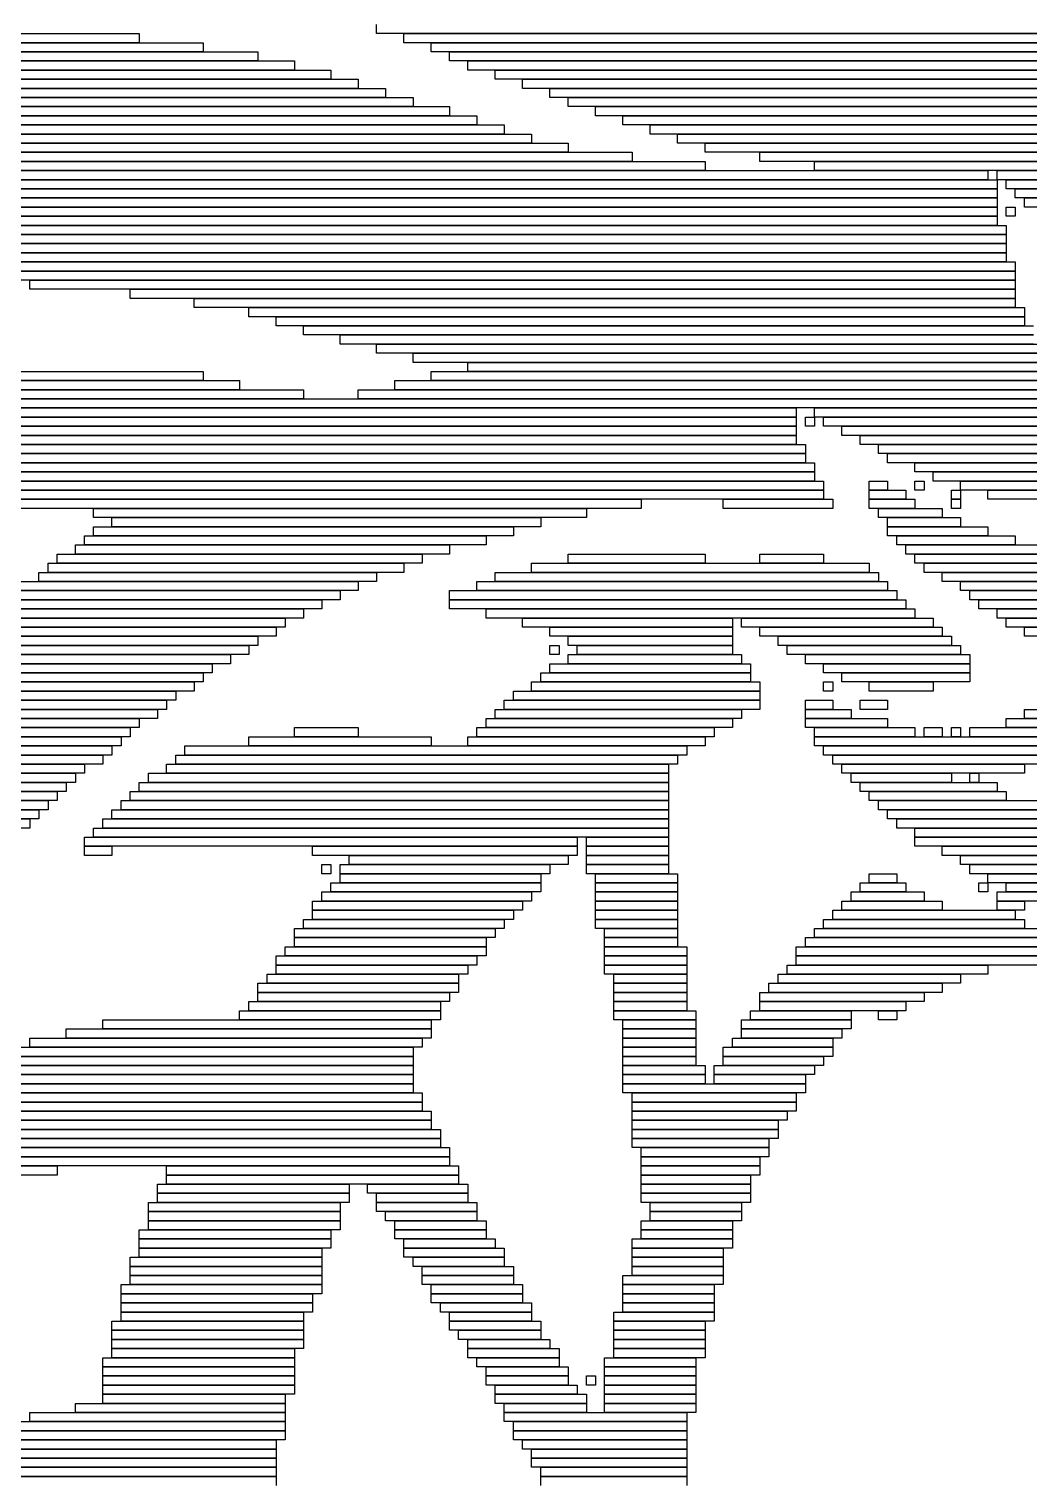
# Model space of a CAD drawing. Extents: x 326 to 677, y 277 to 748.
# Drawn here: x 380.9 to 490.5, y 445.5 to 604.5 of the extents above; entities that cross this region are included whole.
import ezdxf

# ---------------------------------------------------------------- set-up
doc = ezdxf.new("R2010")
doc.units = 0

msp = doc.modelspace()

# ---------------------------------------------------------------- linework, layer by layer
for p, q in [((419, 604), (419, 605)), ((368, 603), (400, 603)), ((374, 604), (393, 604)), ((393, 603), (374, 603)), ((393, 604), (393, 603)), ((400, 603), (400, 602)), ((506, 604), (419, 604)), ((422, 604), (506, 604)), ((422, 603), (422, 604)), ((506, 603), (422, 603)), ((425, 603), (506, 603)), ((425, 602), (425, 603)), ((362, 602), (406, 602)), ((400, 602), (368, 602)), ((406, 602), (406, 601)), ((506, 602), (425, 602)), ((427, 602), (506, 602)), ((427, 601), (427, 602)), ((354, 600), (414, 600)), ((358, 601), (410, 601)), ((410, 600), (358, 600)), ((406, 601), (362, 601)), ((410, 601), (410, 600)), ((414, 600), (414, 599)), ((506, 601), (427, 601)), ((429, 601), (506, 601)), ((429, 600), (429, 601)), ((506, 600), (429, 600)), ((432, 600), (506, 600)), ((432, 599), (432, 600)), ((349, 598), (420, 598)), ((352, 599), (417, 599)), ((417, 598), (352, 598)), ((414, 599), (354, 599)), ((417, 599), (417, 598)), ((420, 598), (420, 597)), ((506, 599), (432, 599)), ((435, 599), (506, 599)), ((435, 598), (435, 599)), ((506, 598), (435, 598)), ((438, 598), (507, 598)), ((438, 597), (438, 598)), ((346, 597), (423, 597)), ((420, 597), (349, 597)), ((423, 597), (423, 596)), ((507, 597), (438, 597)), ((440, 597), (507, 597)), ((440, 596), (440, 597)), ((342, 595), (430, 595)), ((344, 596), (427, 596)), ((427, 595), (344, 595)), ((423, 596), (346, 596)), ((427, 596), (427, 595)), ((430, 595), (430, 594)), ((507, 596), (440, 596)), ((443, 596), (507, 596)), ((443, 595), (443, 596)), ((507, 595), (443, 595)), ((446, 595), (507, 595)), ((446, 594), (446, 595)), ((340, 594), (433, 594)), ((430, 594), (342, 594)), ((433, 594), (433, 593)), ((507, 594), (446, 594)), ((449, 594), (508, 594)), ((449, 593), (449, 594)), ((336, 592), (440, 592)), ((338, 593), (436, 593)), ((436, 592), (338, 592)), ((433, 593), (340, 593)), ((436, 593), (436, 592)), ((440, 592), (440, 591)), ((508, 593), (449, 593)), ((452, 593), (508, 593)), ((452, 592), (452, 593)), ((508, 592), (452, 592)), ((455, 592), (508, 592)), ((455, 591), (455, 592)), ((332, 590), (455, 590)), ((334, 591), (447, 591)), ((447, 590), (334, 590)), ((440, 591), (336, 591)), ((447, 591), (447, 590)), ((508, 591), (455, 591)), ((455, 590), (455, 589)), ((461, 591), (508, 591)), ((461, 590), (461, 591)), ((508, 590), (461, 590)), ((467, 590), (508, 590)), ((467, 589), (467, 590)), ((330, 589), (486, 589)), ((455, 589), (332, 589)), ((508, 589), (467, 589)), ((486, 589), (486, 588)), ((487, 589), (508, 589)), ((487, 588), (487, 589)), ((326, 587), (487, 587)), ((328, 588), (487, 588)), ((487, 587), (328, 587)), ((486, 588), (330, 588)), ((508, 588), (487, 588)), ((487, 588), (487, 587)), ((487, 587), (487, 586)), ((488, 588), (509, 588)), ((488, 587), (488, 588)), ((509, 587), (488, 587)), ((489, 587), (509, 587)), ((489, 586), (489, 587)), ((487, 586), (326, 586)), ((326, 586), (487, 586)), ((487, 586), (487, 585)), ((509, 586), (489, 586)), ((490, 586), (510, 586)), ((490, 585), (490, 586)), ((487, 585), (326, 585)), ((326, 585), (487, 585)), ((487, 584), (326, 584)), ((326, 584), (487, 584)), ((487, 585), (487, 584)), ((487, 584), (487, 583)), ((488, 585), (489, 585)), ((488, 584), (488, 585)), ((489, 584), (488, 584)), ((489, 585), (489, 584)), ((510, 585), (490, 585)), ((487, 583), (326, 583)), ((326, 583), (488, 583)), ((488, 582), (326, 582)), ((326, 582), (488, 582)), ((488, 583), (488, 582)), ((488, 582), (488, 581)), ((488, 581), (326, 581)), ((326, 581), (488, 581)), ((488, 581), (488, 580)), ((488, 580), (326, 580)), ((326, 580), (488, 580)), ((488, 579), (326, 579)), ((326, 579), (489, 579)), ((488, 580), (488, 579)), ((489, 579), (489, 578)), ((489, 578), (326, 578)), ((326, 578), (489, 578)), ((489, 578), (489, 577)), ((489, 577), (326, 577)), ((381, 577), (489, 577)), ((381, 576), (381, 577)), ((489, 576), (381, 576)), ((392, 576), (489, 576)), ((392, 575), (392, 576)), ((489, 577), (489, 576)), ((489, 576), (489, 575)), ((489, 575), (392, 575)), ((399, 575), (489, 575)), ((399, 574), (399, 575)), ((489, 574), (399, 574)), ((405, 574), (490, 574)), ((405, 573), (405, 574)), ((489, 575), (489, 574)), ((490, 574), (490, 573)), ((490, 573), (405, 573)), ((408, 573), (490, 573)), ((408, 572), (408, 573)), ((490, 573), (490, 572)), ((490, 572), (408, 572)), ((411, 572), (491, 572)), ((411, 571), (411, 572)), ((491, 571), (411, 571)), ((415, 571), (491, 571)), ((415, 570), (415, 571)), ((491, 570), (415, 570)), ((419, 570), (492, 570)), ((419, 569), (419, 570)), ((492, 569), (419, 569)), ((423, 569), (493, 569)), ((423, 568), (423, 569)), ((493, 568), (423, 568)), ((429, 568), (493, 568)), ((429, 567), (429, 568)), ((380, 567), (400, 567)), ((400, 567), (400, 566)), ((425, 567), (493, 567)), ((425, 566), (425, 567)), ((493, 567), (429, 567)), ((370, 565), (411, 565)), ((376, 566), (404, 566)), ((404, 565), (376, 565)), ((400, 566), (380, 566)), ((404, 566), (404, 565)), ((411, 565), (411, 564)), ((417, 565), (495, 565)), ((417, 564), (417, 565)), ((421, 566), (494, 566)), ((421, 565), (421, 566)), ((494, 565), (421, 565)), ((493, 566), (425, 566)), ((363, 563), (465, 563)), ((366, 564), (495, 564)), ((495, 563), (366, 563)), ((411, 564), (370, 564)), ((495, 564), (417, 564)), ((465, 563), (465, 562)), ((467, 563), (496, 563)), ((467, 562), (467, 563)), ((360, 562), (465, 562)), ((465, 562), (363, 562)), ((465, 562), (465, 561)), ((466, 562), (467, 562)), ((466, 561), (466, 562)), ((496, 562), (467, 562)), ((467, 562), (467, 561)), ((468, 562), (497, 562)), ((468, 561), (468, 562)), ((354, 560), (465, 560)), ((357, 561), (465, 561)), ((465, 560), (357, 560)), ((465, 561), (360, 561)), ((465, 561), (465, 560)), ((465, 560), (465, 559)), ((467, 561), (466, 561)), ((497, 561), (468, 561)), ((470, 561), (498, 561)), ((470, 560), (470, 561)), ((498, 560), (470, 560)), ((472, 560), (499, 560)), ((472, 559), (472, 560)), ((351, 559), (466, 559)), ((465, 559), (354, 559)), ((466, 559), (466, 558)), ((499, 559), (472, 559)), ((474, 559), (500, 559)), ((474, 558), (474, 559)), ((347, 557), (467, 557)), ((349, 558), (466, 558)), ((466, 557), (349, 557)), ((466, 558), (351, 558)), ((466, 558), (466, 557)), ((467, 557), (467, 556)), ((500, 558), (474, 558)), ((475, 558), (501, 558)), ((475, 557), (475, 558)), ((501, 557), (475, 557)), ((478, 557), (502, 557)), ((478, 556), (478, 557)), ((343, 555), (468, 555)), ((345, 556), (467, 556)), ((467, 555), (345, 555)), ((467, 556), (347, 556)), ((467, 556), (467, 555)), ((468, 555), (468, 554)), ((473, 555), (475, 555)), ((473, 554), (473, 555)), ((475, 555), (475, 554)), ((502, 556), (478, 556)), ((478, 555), (479, 555)), ((478, 554), (478, 555)), ((479, 555), (479, 554)), ((480, 556), (503, 556)), ((480, 555), (480, 556)), ((503, 555), (480, 555)), ((483, 555), (504, 555)), ((483, 554), (483, 555)), ((341, 554), (468, 554)), ((468, 554), (343, 554)), ((468, 554), (468, 553)), ((475, 554), (473, 554)), ((473, 554), (477, 554)), ((473, 553), (473, 554)), ((477, 554), (477, 553)), ((479, 554), (478, 554)), ((482, 554), (483, 554)), ((482, 553), (482, 554)), ((504, 554), (483, 554)), ((483, 554), (483, 553)), ((486, 554), (505, 554)), ((486, 553), (486, 554)), ((339, 553), (448, 553)), ((448, 552), (339, 552)), ((468, 553), (341, 553)), ((388, 552), (442, 552)), ((388, 551), (388, 552)), ((442, 552), (442, 551)), ((448, 553), (448, 552)), ((457, 553), (469, 553)), ((457, 552), (457, 553)), ((469, 552), (457, 552)), ((469, 553), (469, 552)), ((477, 553), (473, 553)), ((473, 553), (478, 553)), ((473, 552), (473, 553)), ((478, 552), (473, 552)), ((474, 552), (481, 552)), ((474, 551), (474, 552)), ((478, 553), (478, 552)), ((481, 552), (481, 551)), ((483, 553), (482, 553)), ((482, 553), (483, 553)), ((482, 552), (482, 553)), ((483, 552), (482, 552)), ((483, 553), (483, 552)), ((505, 553), (486, 553)), ((442, 551), (388, 551)), ((390, 551), (437, 551)), ((390, 550), (390, 551)), ((437, 551), (437, 550)), ((481, 551), (474, 551)), ((475, 551), (483, 551)), ((475, 550), (475, 551)), ((483, 551), (483, 550)), ((387, 549), (431, 549)), ((387, 548), (387, 549)), ((388, 550), (434, 550)), ((388, 549), (388, 550)), ((434, 549), (388, 549)), ((437, 550), (390, 550)), ((431, 549), (431, 548)), ((434, 550), (434, 549)), ((483, 550), (475, 550)), ((475, 550), (486, 550)), ((475, 549), (475, 550)), ((486, 549), (475, 549)), ((476, 549), (489, 549)), ((476, 548), (476, 549)), ((486, 550), (486, 549)), ((489, 549), (489, 548)), ((384, 547), (424, 547)), ((384, 546), (384, 547)), ((386, 548), (427, 548)), ((386, 547), (386, 548)), ((427, 547), (386, 547)), ((431, 548), (387, 548)), ((424, 547), (424, 546)), ((427, 548), (427, 547)), ((440, 547), (455, 547)), ((440, 546), (440, 547)), ((455, 547), (455, 546)), ((461, 547), (468, 547)), ((461, 546), (461, 547)), ((468, 547), (468, 546)), ((489, 548), (476, 548)), ((477, 548), (493, 548)), ((477, 547), (477, 548)), ((493, 547), (477, 547)), ((478, 547), (497, 547)), ((478, 546), (478, 547)), ((383, 546), (422, 546)), ((383, 545), (383, 546)), ((424, 546), (384, 546)), ((422, 546), (422, 545)), ((436, 546), (473, 546)), ((436, 545), (436, 546)), ((455, 546), (440, 546)), ((468, 546), (461, 546)), ((473, 546), (473, 545)), ((497, 546), (478, 546)), ((479, 546), (500, 546)), ((479, 545), (479, 546)), ((380, 544), (417, 544)), ((382, 545), (419, 545)), ((382, 544), (382, 545)), ((419, 544), (382, 544)), ((422, 545), (383, 545)), ((417, 544), (417, 543)), ((419, 545), (419, 544)), ((430, 544), (475, 544)), ((430, 543), (430, 544)), ((432, 545), (474, 545)), ((432, 544), (432, 545)), ((474, 544), (432, 544)), ((473, 545), (436, 545)), ((474, 545), (474, 544)), ((475, 544), (475, 543)), ((500, 545), (479, 545)), ((481, 545), (502, 545)), ((481, 544), (481, 545)), ((502, 544), (481, 544)), ((483, 544), (504, 544)), ((483, 543), (483, 544)), ((379, 543), (415, 543)), ((417, 543), (380, 543)), ((415, 543), (415, 542)), ((427, 543), (476, 543)), ((427, 542), (427, 543)), ((475, 543), (430, 543)), ((476, 543), (476, 542)), ((504, 543), (483, 543)), ((484, 543), (505, 543)), ((484, 542), (484, 543)), ((377, 541), (411, 541)), ((378, 542), (413, 542)), ((413, 541), (378, 541)), ((415, 542), (379, 542)), ((411, 541), (411, 540)), ((413, 542), (413, 541)), ((476, 542), (427, 542)), ((427, 542), (477, 542)), ((427, 541), (427, 542)), ((477, 541), (427, 541)), ((431, 541), (478, 541)), ((431, 540), (431, 541)), ((477, 542), (477, 541)), ((478, 541), (478, 540)), ((505, 542), (484, 542)), ((485, 542), (507, 542)), ((485, 541), (485, 542)), ((507, 541), (485, 541)), ((487, 541), (508, 541)), ((487, 540), (487, 541)), ((376, 540), (409, 540)), ((411, 540), (377, 540)), ((409, 540), (409, 539)), ((478, 540), (431, 540)), ((435, 540), (458, 540)), ((435, 539), (435, 540)), ((458, 540), (458, 539)), ((459, 540), (480, 540)), ((459, 539), (459, 540)), ((480, 540), (480, 539)), ((508, 540), (487, 540)), ((488, 540), (509, 540)), ((488, 539), (488, 540)), ((373, 538), (406, 538)), ((375, 539), (408, 539)), ((408, 538), (375, 538)), ((409, 539), (376, 539)), ((406, 538), (406, 537)), ((408, 539), (408, 538)), ((458, 539), (435, 539)), ((438, 539), (458, 539)), ((438, 538), (438, 539)), ((458, 538), (438, 538)), ((440, 538), (458, 538)), ((440, 537), (440, 538)), ((458, 539), (458, 538)), ((458, 538), (458, 537)), ((480, 539), (459, 539)), ((461, 539), (481, 539)), ((461, 538), (461, 539)), ((481, 538), (461, 538)), ((463, 538), (482, 538)), ((463, 537), (463, 538)), ((481, 539), (481, 538)), ((482, 538), (482, 537)), ((509, 539), (488, 539)), ((490, 539), (510, 539)), ((490, 538), (490, 539)), ((510, 538), (490, 538)), ((371, 536), (403, 536)), ((372, 537), (405, 537)), ((405, 536), (372, 536)), ((406, 537), (373, 537)), ((403, 536), (403, 535)), ((405, 537), (405, 536)), ((438, 537), (439, 537)), ((438, 536), (438, 537)), ((439, 536), (438, 536)), ((439, 537), (439, 536)), ((458, 537), (440, 537)), ((440, 536), (459, 536)), ((440, 535), (440, 536)), ((441, 537), (458, 537)), ((441, 536), (441, 537)), ((458, 536), (441, 536)), ((458, 537), (458, 536)), ((459, 536), (459, 535)), ((482, 537), (463, 537)), ((464, 537), (483, 537)), ((464, 536), (464, 537)), ((483, 536), (464, 536)), ((466, 536), (484, 536)), ((466, 535), (466, 536)), ((483, 537), (483, 536)), ((484, 536), (484, 535)), ((370, 535), (401, 535)), ((403, 535), (371, 535)), ((401, 535), (401, 534)), ((438, 535), (460, 535)), ((438, 534), (438, 535)), ((459, 535), (440, 535)), ((460, 535), (460, 534)), ((484, 535), (466, 535)), ((468, 535), (484, 535)), ((468, 534), (468, 535)), ((484, 535), (484, 534)), ((368, 533), (399, 533)), ((369, 534), (400, 534)), ((400, 533), (369, 533)), ((401, 534), (370, 534)), ((399, 533), (399, 532)), ((400, 534), (400, 533)), ((436, 533), (461, 533)), ((436, 532), (436, 533)), ((437, 534), (460, 534)), ((437, 533), (437, 534)), ((460, 533), (437, 533)), ((460, 534), (438, 534)), ((460, 534), (460, 533)), ((461, 533), (461, 532)), ((484, 534), (468, 534)), ((468, 533), (469, 533)), ((468, 532), (468, 533)), ((469, 533), (469, 532)), ((470, 534), (484, 534)), ((470, 533), (470, 534)), ((484, 533), (470, 533)), ((473, 533), (480, 533)), ((473, 532), (473, 533)), ((480, 533), (480, 532)), ((484, 534), (484, 533)), ((367, 532), (397, 532)), ((399, 532), (368, 532)), ((397, 532), (397, 531)), ((434, 532), (461, 532)), ((434, 531), (434, 532)), ((461, 532), (436, 532)), ((461, 532), (461, 531)), ((469, 532), (468, 532)), ((480, 532), (473, 532)), ((365, 530), (395, 530)), ((366, 531), (396, 531)), ((396, 530), (366, 530)), ((397, 531), (367, 531)), ((395, 530), (395, 529)), ((396, 531), (396, 530)), ((432, 530), (459, 530)), ((432, 529), (432, 530)), ((433, 531), (461, 531)), ((433, 530), (433, 531)), ((461, 530), (433, 530)), ((461, 531), (434, 531)), ((459, 530), (459, 529)), ((461, 531), (461, 530)), ((466, 531), (469, 531)), ((466, 530), (466, 531)), ((469, 530), (466, 530)), ((466, 530), (471, 530)), ((466, 529), (466, 530)), ((469, 531), (469, 530)), ((471, 530), (471, 529)), ((472, 531), (475, 531)), ((472, 530), (472, 531)), ((475, 530), (472, 530)), ((475, 531), (475, 530)), ((490, 530), (497, 530)), ((490, 529), (490, 530)), ((363, 528), (392, 528)), ((364, 529), (393, 529)), ((393, 528), (364, 528)), ((395, 529), (365, 529)), ((392, 528), (392, 527)), ((393, 529), (393, 528)), ((410, 528), (417, 528)), ((410, 527), (410, 528)), ((417, 528), (417, 527)), ((430, 528), (456, 528)), ((430, 527), (430, 528)), ((431, 529), (458, 529)), ((431, 528), (431, 529)), ((458, 528), (431, 528)), ((459, 529), (432, 529)), ((456, 528), (456, 527)), ((458, 529), (458, 528)), ((471, 529), (466, 529)), ((466, 529), (475, 529)), ((466, 528), (466, 529)), ((475, 528), (466, 528)), ((467, 528), (478, 528)), ((467, 527), (467, 528)), ((475, 529), (475, 528)), ((478, 528), (478, 527)), ((479, 528), (481, 528)), ((479, 527), (479, 528)), ((481, 528), (481, 527)), ((482, 528), (483, 528)), ((482, 527), (482, 528)), ((483, 528), (483, 527)), ((484, 528), (501, 528)), ((484, 527), (484, 528)), ((488, 529), (499, 529)), ((488, 528), (488, 529)), ((499, 528), (488, 528)), ((497, 529), (490, 529)), ((392, 527), (363, 527)), ((363, 527), (391, 527)), ((391, 527), (391, 526)), ((405, 527), (425, 527)), ((405, 526), (405, 527)), ((417, 527), (410, 527)), ((425, 527), (425, 526)), ((429, 527), (455, 527)), ((429, 526), (429, 527)), ((456, 527), (430, 527)), ((455, 527), (455, 526)), ((478, 527), (467, 527)), ((467, 527), (528, 527)), ((467, 526), (467, 527)), ((481, 527), (479, 527)), ((483, 527), (482, 527)), ((501, 527), (484, 527)), ((361, 525), (389, 525)), ((362, 526), (390, 526)), ((390, 525), (362, 525)), ((391, 526), (363, 526)), ((389, 525), (389, 524)), ((390, 526), (390, 525)), ((397, 525), (452, 525)), ((397, 524), (397, 525)), ((398, 526), (453, 526)), ((398, 525), (398, 526)), ((453, 525), (398, 525)), ((425, 526), (405, 526)), ((455, 526), (429, 526)), ((452, 525), (452, 524)), ((453, 526), (453, 525)), ((528, 526), (467, 526)), ((468, 526), (527, 526)), ((468, 525), (468, 526)), ((527, 525), (468, 525)), ((469, 525), (527, 525)), ((469, 524), (469, 525)), ((360, 524), (387, 524)), ((389, 524), (361, 524)), ((387, 524), (387, 523)), ((396, 524), (451, 524)), ((396, 523), (396, 524)), ((452, 524), (397, 524)), ((451, 524), (451, 523)), ((527, 524), (469, 524)), ((470, 524), (490, 524)), ((470, 523), (470, 524)), ((490, 524), (490, 523)), ((358, 522), (385, 522)), ((359, 523), (386, 523)), ((386, 522), (359, 522)), ((387, 523), (360, 523)), ((385, 522), (385, 521)), ((386, 523), (386, 522)), ((393, 522), (451, 522)), ((393, 521), (393, 522)), ((394, 523), (451, 523)), ((394, 522), (394, 523)), ((451, 522), (394, 522)), ((451, 523), (396, 523)), ((451, 523), (451, 522)), ((451, 522), (451, 521)), ((490, 523), (470, 523)), ((471, 523), (482, 523)), ((471, 522), (471, 523)), ((482, 522), (471, 522)), ((472, 522), (487, 522)), ((472, 521), (472, 522)), ((482, 523), (482, 522)), ((484, 523), (485, 523)), ((484, 522), (484, 523)), ((485, 522), (484, 522)), ((485, 523), (485, 522)), ((487, 522), (487, 521)), ((357, 521), (384, 521)), ((384, 520), (357, 520)), ((357, 520), (383, 520)), ((385, 521), (358, 521)), ((383, 520), (383, 519)), ((384, 521), (384, 520)), ((391, 520), (451, 520)), ((391, 519), (391, 520)), ((392, 521), (451, 521)), ((392, 520), (392, 521)), ((451, 520), (392, 520)), ((451, 521), (393, 521)), ((451, 521), (451, 520)), ((451, 520), (451, 519)), ((487, 521), (472, 521)), ((473, 521), (488, 521)), ((473, 520), (473, 521)), ((488, 520), (473, 520)), ((474, 520), (505, 520)), ((474, 519), (474, 520)), ((488, 521), (488, 520)), ((356, 519), (382, 519)), ((383, 519), (357, 519)), ((382, 519), (382, 518)), ((390, 519), (451, 519)), ((390, 518), (390, 519)), ((451, 519), (391, 519)), ((451, 519), (451, 518)), ((505, 519), (474, 519)), ((475, 519), (506, 519)), ((475, 518), (475, 519)), ((355, 518), (381, 518)), ((381, 517), (355, 517)), ((382, 518), (356, 518)), ((381, 518), (381, 517)), ((388, 517), (451, 517)), ((388, 516), (388, 517)), ((389, 518), (451, 518)), ((389, 517), (389, 518)), ((451, 517), (389, 517)), ((451, 518), (390, 518)), ((451, 518), (451, 517)), ((451, 517), (451, 516)), ((506, 518), (475, 518)), ((476, 518), (506, 518)), ((476, 517), (476, 518)), ((506, 517), (476, 517)), ((478, 517), (507, 517)), ((478, 516), (478, 517)), ((387, 516), (441, 516)), ((387, 515), (387, 516)), ((451, 516), (388, 516)), ((441, 516), (441, 515)), ((442, 516), (451, 516)), ((442, 515), (442, 516)), ((451, 516), (451, 515)), ((507, 516), (478, 516)), ((478, 516), (506, 516)), ((478, 515), (478, 516)), ((441, 515), (387, 515)), ((387, 515), (390, 515)), ((387, 514), (387, 515)), ((390, 514), (387, 514)), ((390, 515), (390, 514)), ((412, 515), (441, 515)), ((412, 514), (412, 515)), ((441, 514), (412, 514)), ((416, 514), (440, 514)), ((416, 513), (416, 514)), ((440, 514), (440, 513)), ((441, 515), (441, 514)), ((451, 515), (442, 515)), ((442, 515), (451, 515)), ((442, 514), (442, 515)), ((451, 514), (442, 514)), ((442, 514), (451, 514)), ((442, 513), (442, 514)), ((451, 515), (451, 514)), ((451, 514), (451, 513)), ((506, 515), (478, 515)), ((481, 515), (506, 515)), ((481, 514), (481, 515)), ((506, 514), (481, 514)), ((483, 514), (505, 514)), ((483, 513), (483, 514)), ((413, 513), (414, 513)), ((413, 512), (413, 513)), ((414, 512), (413, 512)), ((414, 513), (414, 512)), ((415, 513), (438, 513)), ((415, 512), (415, 513)), ((438, 512), (415, 512)), ((415, 512), (437, 512)), ((415, 511), (415, 512)), ((440, 513), (416, 513)), ((437, 512), (437, 511)), ((438, 513), (438, 512)), ((451, 513), (442, 513)), ((442, 513), (451, 513)), ((442, 512), (442, 513)), ((451, 512), (442, 512)), ((443, 512), (452, 512)), ((443, 511), (443, 512)), ((451, 513), (451, 512)), ((452, 512), (452, 511)), ((473, 512), (476, 512)), ((473, 511), (473, 512)), ((476, 512), (476, 511)), ((505, 513), (483, 513)), ((484, 513), (504, 513)), ((484, 512), (484, 513)), ((504, 512), (484, 512)), ((486, 512), (499, 512)), ((486, 511), (486, 512)), ((414, 511), (437, 511)), ((414, 510), (414, 511)), ((437, 511), (415, 511)), ((437, 511), (437, 510)), ((452, 511), (443, 511)), ((443, 511), (452, 511)), ((443, 510), (443, 511)), ((452, 511), (452, 510)), ((472, 511), (477, 511)), ((472, 510), (472, 511)), ((476, 511), (473, 511)), ((477, 511), (477, 510)), ((485, 511), (486, 511)), ((485, 510), (485, 511)), ((499, 511), (486, 511)), ((486, 511), (486, 510)), ((488, 511), (494, 511)), ((488, 510), (488, 511)), ((412, 509), (435, 509)), ((412, 508), (412, 509)), ((413, 510), (436, 510)), ((413, 509), (413, 510)), ((436, 509), (413, 509)), ((437, 510), (414, 510)), ((435, 509), (435, 508)), ((436, 510), (436, 509)), ((452, 510), (443, 510)), ((443, 510), (452, 510)), ((443, 509), (443, 510)), ((452, 509), (443, 509)), ((443, 509), (452, 509)), ((443, 508), (443, 509)), ((452, 510), (452, 509)), ((452, 509), (452, 508)), ((470, 509), (481, 509)), ((470, 508), (470, 509)), ((471, 510), (479, 510)), ((471, 509), (471, 510)), ((479, 509), (471, 509)), ((477, 510), (472, 510)), ((479, 510), (479, 509)), ((481, 509), (481, 508)), ((486, 510), (485, 510)), ((487, 510), (492, 510)), ((487, 509), (487, 510)), ((492, 509), (487, 509)), ((487, 509), (490, 509)), ((487, 508), (487, 509)), ((494, 510), (488, 510)), ((490, 509), (490, 508)), ((435, 508), (412, 508)), ((412, 508), (434, 508)), ((412, 507), (412, 508)), ((434, 508), (434, 507)), ((452, 508), (443, 508)), ((443, 508), (452, 508)), ((443, 507), (443, 508)), ((452, 508), (452, 507)), ((469, 508), (489, 508)), ((469, 507), (469, 508)), ((481, 508), (470, 508)), ((490, 508), (487, 508)), ((489, 508), (489, 507)), ((410, 506), (432, 506)), ((410, 505), (410, 506)), ((411, 507), (433, 507)), ((411, 506), (411, 507)), ((433, 506), (411, 506)), ((434, 507), (412, 507)), ((432, 506), (432, 505)), ((433, 507), (433, 506)), ((452, 507), (443, 507)), ((443, 507), (452, 507)), ((443, 506), (443, 507)), ((452, 506), (443, 506)), ((444, 506), (452, 506)), ((444, 505), (444, 506)), ((452, 507), (452, 506)), ((452, 506), (452, 505)), ((467, 506), (537, 506)), ((467, 505), (467, 506)), ((468, 507), (490, 507)), ((468, 506), (468, 507)), ((490, 506), (468, 506)), ((489, 507), (469, 507)), ((490, 507), (490, 506)), ((432, 505), (410, 505)), ((410, 505), (431, 505)), ((410, 504), (410, 505)), ((431, 505), (431, 504)), ((452, 505), (444, 505)), ((444, 505), (452, 505)), ((444, 504), (444, 505)), ((452, 505), (452, 504)), ((466, 505), (538, 505)), ((466, 504), (466, 505)), ((537, 505), (467, 505)), ((408, 503), (430, 503)), ((408, 502), (408, 503)), ((409, 504), (431, 504)), ((409, 503), (409, 504)), ((431, 503), (409, 503)), ((431, 504), (410, 504)), ((430, 503), (430, 502)), ((431, 504), (431, 503)), ((452, 504), (444, 504)), ((444, 504), (453, 504)), ((444, 503), (444, 504)), ((453, 503), (444, 503)), ((444, 503), (453, 503)), ((444, 502), (444, 503)), ((453, 504), (453, 503)), ((453, 503), (453, 502)), ((465, 504), (539, 504)), ((465, 503), (465, 504)), ((539, 503), (465, 503)), ((465, 503), (539, 503)), ((465, 502), (465, 503)), ((538, 504), (466, 504)), ((407, 501), (428, 501)), ((407, 500), (407, 501)), ((430, 502), (408, 502)), ((408, 502), (429, 502)), ((408, 501), (408, 502)), ((429, 501), (408, 501)), ((428, 501), (428, 500)), ((429, 502), (429, 501)), ((453, 502), (444, 502)), ((444, 502), (453, 502)), ((444, 501), (444, 502)), ((453, 501), (444, 501)), ((445, 501), (453, 501)), ((445, 500), (445, 501)), ((453, 502), (453, 501)), ((453, 501), (453, 500)), ((463, 501), (483, 501)), ((463, 500), (463, 501)), ((464, 502), (486, 502)), ((464, 501), (464, 502)), ((486, 501), (464, 501)), ((539, 502), (465, 502)), ((483, 501), (483, 500)), ((486, 502), (486, 501)), ((406, 500), (428, 500)), ((406, 499), (406, 500)), ((428, 500), (407, 500)), ((428, 500), (428, 499)), ((453, 500), (445, 500)), ((445, 500), (453, 500)), ((445, 499), (445, 500)), ((453, 500), (453, 499)), ((462, 500), (481, 500)), ((462, 499), (462, 500)), ((483, 500), (463, 500)), ((481, 500), (481, 499)), ((405, 498), (426, 498)), ((405, 497), (405, 498)), ((428, 499), (406, 499)), ((406, 499), (427, 499)), ((406, 498), (406, 499)), ((427, 498), (406, 498)), ((426, 498), (426, 497)), ((427, 499), (427, 498)), ((453, 499), (445, 499)), ((445, 499), (453, 499)), ((445, 498), (445, 499)), ((453, 498), (445, 498)), ((445, 498), (453, 498)), ((445, 497), (445, 498)), ((453, 499), (453, 498)), ((453, 498), (453, 497)), ((461, 499), (479, 499)), ((461, 498), (461, 499)), ((479, 498), (461, 498)), ((461, 498), (477, 498)), ((461, 497), (461, 498)), ((481, 499), (462, 499)), ((477, 498), (477, 497)), ((479, 499), (479, 498)), ((404, 497), (426, 497)), ((404, 496), (404, 497)), ((426, 497), (405, 497)), ((426, 497), (426, 496)), ((453, 497), (445, 497)), ((445, 497), (454, 497)), ((445, 496), (445, 497)), ((454, 497), (454, 496)), ((460, 497), (471, 497)), ((460, 496), (460, 497)), ((477, 497), (461, 497)), ((471, 497), (471, 496)), ((474, 497), (476, 497)), ((474, 496), (474, 497)), ((476, 497), (476, 496)), ((385, 495), (425, 495)), ((385, 494), (385, 495)), ((389, 496), (425, 496)), ((389, 495), (389, 496)), ((425, 495), (389, 495)), ((426, 496), (404, 496)), ((425, 496), (425, 495)), ((425, 495), (425, 494)), ((454, 496), (445, 496)), ((446, 496), (454, 496)), ((446, 495), (446, 496)), ((454, 495), (446, 495)), ((446, 495), (454, 495)), ((446, 494), (446, 495)), ((454, 496), (454, 495)), ((454, 495), (454, 494)), ((459, 496), (471, 496)), ((459, 495), (459, 496)), ((471, 495), (459, 495)), ((459, 495), (470, 495)), ((459, 494), (459, 495)), ((471, 496), (460, 496)), ((470, 495), (470, 494)), ((471, 496), (471, 495)), ((476, 496), (474, 496)), ((378, 493), (423, 493)), ((381, 494), (424, 494)), ((381, 493), (381, 494)), ((424, 493), (381, 493)), ((425, 494), (385, 494)), ((423, 493), (423, 492)), ((424, 494), (424, 493)), ((454, 494), (446, 494)), ((446, 494), (454, 494)), ((446, 493), (446, 494)), ((454, 493), (446, 493)), ((446, 493), (454, 493)), ((446, 492), (446, 493)), ((454, 494), (454, 493)), ((454, 493), (454, 492)), ((457, 493), (469, 493)), ((457, 492), (457, 493)), ((458, 494), (469, 494)), ((458, 493), (458, 494)), ((469, 493), (458, 493)), ((470, 494), (459, 494)), ((469, 494), (469, 493)), ((469, 493), (469, 492)), ((376, 492), (423, 492)), ((423, 492), (378, 492)), ((423, 492), (423, 491)), ((454, 492), (446, 492)), ((446, 492), (454, 492)), ((446, 491), (446, 492)), ((454, 492), (454, 491)), ((469, 492), (457, 492)), ((457, 492), (468, 492)), ((457, 491), (457, 492)), ((468, 492), (468, 491)), ((371, 490), (423, 490)), ((374, 491), (423, 491)), ((423, 490), (374, 490)), ((423, 491), (376, 491)), ((423, 491), (423, 490)), ((423, 490), (423, 489)), ((454, 491), (446, 491)), ((446, 491), (455, 491)), ((446, 490), (446, 491)), ((455, 490), (446, 490)), ((446, 490), (455, 490)), ((446, 489), (446, 490)), ((455, 491), (455, 490)), ((455, 490), (455, 489)), ((456, 491), (467, 491)), ((456, 490), (456, 491)), ((467, 490), (456, 490)), ((456, 490), (466, 490)), ((456, 489), (456, 490)), ((468, 491), (457, 491)), ((466, 490), (466, 489)), ((467, 491), (467, 490)), ((369, 489), (423, 489)), ((423, 489), (371, 489)), ((423, 489), (423, 488)), ((455, 489), (446, 489)), ((446, 489), (466, 489)), ((446, 488), (446, 489)), ((466, 489), (456, 489)), ((466, 489), (466, 488)), ((366, 487), (424, 487)), ((367, 488), (424, 488)), ((424, 487), (367, 487)), ((423, 488), (369, 488)), ((424, 488), (424, 487)), ((424, 487), (424, 486)), ((466, 488), (446, 488)), ((447, 488), (465, 488)), ((447, 487), (447, 488)), ((465, 487), (447, 487)), ((447, 487), (465, 487)), ((447, 486), (447, 487)), ((465, 488), (465, 487)), ((465, 487), (465, 486)), ((364, 485), (425, 485)), ((365, 486), (425, 486)), ((425, 485), (365, 485)), ((424, 486), (366, 486)), ((425, 486), (425, 485)), ((425, 485), (425, 484)), ((465, 486), (447, 486)), ((447, 486), (464, 486)), ((447, 485), (447, 486)), ((464, 485), (447, 485)), ((447, 485), (463, 485)), ((447, 484), (447, 485)), ((463, 485), (463, 484)), ((464, 486), (464, 485)), ((425, 484), (364, 484)), ((364, 484), (426, 484)), ((426, 484), (426, 483)), ((463, 484), (447, 484)), ((447, 484), (463, 484)), ((447, 483), (447, 484)), ((463, 484), (463, 483)), ((363, 483), (426, 483)), ((426, 482), (363, 482)), ((363, 482), (427, 482)), ((426, 483), (364, 483)), ((426, 483), (426, 482)), ((427, 482), (427, 481)), ((463, 483), (447, 483)), ((447, 483), (462, 483)), ((447, 482), (447, 483)), ((462, 482), (447, 482)), ((448, 482), (462, 482)), ((448, 481), (448, 482)), ((462, 483), (462, 482)), ((462, 482), (462, 481)), ((362, 481), (427, 481)), ((427, 481), (363, 481)), ((427, 481), (427, 480)), ((462, 481), (448, 481)), ((448, 481), (461, 481)), ((448, 480), (448, 481)), ((461, 481), (461, 480)), ((427, 480), (362, 480)), ((362, 480), (384, 480)), ((384, 479), (362, 479)), ((384, 480), (384, 479)), ((396, 480), (428, 480)), ((396, 479), (396, 480)), ((428, 479), (396, 479)), ((396, 479), (428, 479)), ((396, 478), (396, 479)), ((428, 480), (428, 479)), ((428, 479), (428, 478)), ((461, 480), (448, 480)), ((448, 480), (461, 480)), ((448, 479), (448, 480)), ((461, 479), (448, 479)), ((448, 479), (460, 479)), ((448, 478), (448, 479)), ((460, 479), (460, 478)), ((461, 480), (461, 479)), ((395, 478), (416, 478)), ((395, 477), (395, 478)), ((416, 477), (395, 477)), ((395, 477), (416, 477)), ((395, 476), (395, 477)), ((428, 478), (396, 478)), ((416, 478), (416, 477)), ((416, 477), (416, 476)), ((418, 478), (429, 478)), ((418, 477), (418, 478)), ((429, 477), (418, 477)), ((419, 477), (429, 477)), ((419, 476), (419, 477)), ((429, 478), (429, 477)), ((429, 477), (429, 476)), ((460, 478), (448, 478)), ((448, 478), (460, 478)), ((448, 477), (448, 478)), ((460, 477), (448, 477)), ((448, 477), (460, 477)), ((448, 476), (448, 477)), ((460, 478), (460, 477)), ((460, 477), (460, 476)), ((394, 476), (415, 476)), ((394, 475), (394, 476)), ((416, 476), (395, 476)), ((415, 476), (415, 475)), ((429, 476), (419, 476)), ((419, 476), (430, 476)), ((419, 475), (419, 476)), ((430, 476), (430, 475)), ((460, 476), (448, 476)), ((449, 476), (459, 476)), ((449, 475), (449, 476)), ((459, 476), (459, 475)), ((415, 475), (394, 475)), ((394, 475), (415, 475)), ((394, 474), (394, 475)), ((415, 474), (394, 474)), ((394, 474), (415, 474)), ((394, 473), (394, 474)), ((415, 475), (415, 474)), ((415, 474), (415, 473)), ((430, 475), (419, 475)), ((420, 475), (430, 475)), ((420, 474), (420, 475)), ((430, 474), (420, 474)), ((421, 474), (431, 474)), ((421, 473), (421, 474)), ((430, 475), (430, 474)), ((431, 474), (431, 473)), ((448, 474), (458, 474)), ((448, 473), (448, 474)), ((459, 475), (449, 475)), ((449, 475), (459, 475)), ((449, 474), (449, 475)), ((459, 474), (449, 474)), ((458, 474), (458, 473)), ((459, 475), (459, 474)), ((393, 473), (414, 473)), ((393, 472), (393, 473)), ((415, 473), (394, 473)), ((414, 473), (414, 472)), ((431, 473), (421, 473)), ((421, 473), (431, 473)), ((421, 472), (421, 473)), ((431, 473), (431, 472)), ((458, 473), (448, 473)), ((448, 473), (458, 473)), ((448, 472), (448, 473)), ((458, 473), (458, 472)), ((414, 472), (393, 472)), ((393, 472), (414, 472)), ((393, 471), (393, 472)), ((414, 471), (393, 471)), ((393, 471), (413, 471)), ((393, 470), (393, 471)), ((413, 471), (413, 470)), ((414, 472), (414, 471)), ((431, 472), (421, 472)), ((422, 472), (432, 472)), ((422, 471), (422, 472)), ((432, 471), (422, 471)), ((422, 471), (433, 471)), ((422, 470), (422, 471)), ((432, 472), (432, 471)), ((433, 471), (433, 470)), ((447, 472), (458, 472)), ((447, 471), (447, 472)), ((458, 471), (447, 471)), ((447, 471), (457, 471)), ((447, 470), (447, 471)), ((458, 472), (448, 472)), ((457, 471), (457, 470)), ((458, 472), (458, 471)), ((392, 470), (413, 470)), ((392, 469), (392, 470)), ((413, 470), (393, 470)), ((413, 470), (413, 469)), ((433, 470), (422, 470)), ((423, 470), (433, 470)), ((423, 469), (423, 470)), ((433, 470), (433, 469)), ((457, 470), (447, 470)), ((447, 470), (457, 470)), ((447, 469), (447, 470)), ((457, 470), (457, 469)), ((413, 469), (392, 469)), ((392, 469), (413, 469)), ((392, 468), (392, 469)), ((413, 468), (392, 468)), ((392, 468), (413, 468)), ((392, 467), (392, 468)), ((413, 469), (413, 468)), ((413, 468), (413, 467)), ((433, 469), (423, 469)), ((424, 469), (434, 469)), ((424, 468), (424, 469)), ((434, 468), (424, 468)), ((424, 468), (434, 468)), ((424, 467), (424, 468)), ((434, 469), (434, 468)), ((434, 468), (434, 467)), ((446, 468), (457, 468)), ((446, 467), (446, 468)), ((457, 469), (447, 469)), ((447, 469), (457, 469)), ((447, 468), (447, 469)), ((457, 468), (447, 468)), ((457, 469), (457, 468)), ((457, 468), (457, 467)), ((391, 467), (413, 467)), ((391, 466), (391, 467)), ((413, 466), (391, 466)), ((391, 466), (412, 466)), ((391, 465), (391, 466)), ((413, 467), (392, 467)), ((412, 466), (412, 465)), ((413, 467), (413, 466)), ((434, 467), (424, 467)), ((425, 467), (435, 467)), ((425, 466), (425, 467)), ((435, 466), (425, 466)), ((425, 466), (435, 466)), ((425, 465), (425, 466)), ((435, 467), (435, 466)), ((435, 466), (435, 465)), ((457, 467), (446, 467)), ((446, 467), (456, 467)), ((446, 466), (446, 467)), ((456, 466), (446, 466)), ((446, 466), (456, 466)), ((446, 465), (446, 466)), ((456, 467), (456, 466)), ((456, 466), (456, 465)), ((412, 465), (391, 465)), ((391, 465), (412, 465)), ((391, 464), (391, 465)), ((412, 465), (412, 464)), ((435, 465), (425, 465)), ((426, 465), (436, 465)), ((426, 464), (426, 465)), ((436, 465), (436, 464)), ((456, 465), (446, 465)), ((446, 465), (456, 465)), ((446, 464), (446, 465)), ((456, 465), (456, 464)), ((390, 463), (411, 463)), ((390, 462), (390, 463)), ((412, 464), (391, 464)), ((391, 464), (411, 464)), ((391, 463), (391, 464)), ((411, 463), (391, 463)), ((411, 464), (411, 463)), ((411, 463), (411, 462)), ((436, 464), (426, 464)), ((427, 464), (436, 464)), ((427, 463), (427, 464)), ((436, 463), (427, 463)), ((427, 463), (437, 463)), ((427, 462), (427, 463)), ((436, 464), (436, 463)), ((437, 463), (437, 462)), ((445, 464), (456, 464)), ((445, 463), (445, 464)), ((456, 463), (445, 463)), ((445, 463), (455, 463)), ((445, 462), (445, 463)), ((456, 464), (446, 464)), ((455, 463), (455, 462)), ((456, 464), (456, 463)), ((411, 462), (390, 462)), ((390, 462), (411, 462)), ((390, 461), (390, 462)), ((411, 462), (411, 461)), ((437, 462), (427, 462)), ((428, 462), (437, 462)), ((428, 461), (428, 462)), ((437, 462), (437, 461)), ((455, 462), (445, 462)), ((445, 462), (455, 462)), ((445, 461), (445, 462)), ((455, 462), (455, 461)), ((411, 461), (390, 461)), ((390, 461), (411, 461)), ((390, 460), (390, 461)), ((411, 460), (390, 460)), ((390, 460), (410, 460)), ((390, 459), (390, 460)), ((410, 460), (410, 459)), ((411, 461), (411, 460)), ((437, 461), (428, 461)), ((429, 461), (438, 461)), ((429, 460), (429, 461)), ((438, 460), (429, 460)), ((429, 460), (439, 460)), ((429, 459), (429, 460)), ((438, 461), (438, 460)), ((439, 460), (439, 459)), ((455, 461), (445, 461)), ((445, 461), (455, 461)), ((445, 460), (445, 461)), ((455, 460), (445, 460)), ((445, 460), (455, 460)), ((445, 459), (445, 460)), ((455, 461), (455, 460)), ((455, 460), (455, 459)), ((389, 459), (410, 459)), ((389, 458), (389, 459)), ((410, 458), (389, 458)), ((389, 458), (410, 458)), ((389, 457), (389, 458)), ((410, 459), (390, 459)), ((410, 459), (410, 458)), ((410, 458), (410, 457)), ((439, 459), (429, 459)), ((430, 459), (439, 459)), ((430, 458), (430, 459)), ((439, 458), (430, 458)), ((431, 458), (440, 458)), ((431, 457), (431, 458)), ((439, 459), (439, 458)), ((440, 458), (440, 457)), ((444, 459), (454, 459)), ((444, 458), (444, 459)), ((454, 458), (444, 458)), ((444, 458), (454, 458)), ((444, 457), (444, 458)), ((455, 459), (445, 459)), ((454, 459), (454, 458)), ((454, 458), (454, 457)), ((410, 457), (389, 457)), ((389, 457), (410, 457)), ((389, 456), (389, 457)), ((410, 457), (410, 456)), ((440, 457), (431, 457)), ((431, 457), (440, 457)), ((431, 456), (431, 457)), ((440, 457), (440, 456)), ((442, 457), (443, 457)), ((442, 456), (442, 457)), ((443, 457), (443, 456)), ((454, 457), (444, 457)), ((444, 457), (454, 457)), ((444, 456), (444, 457)), ((454, 457), (454, 456)), ((410, 456), (389, 456)), ((389, 456), (410, 456)), ((389, 455), (389, 456)), ((410, 455), (389, 455)), ((389, 455), (409, 455)), ((389, 454), (389, 455)), ((409, 455), (409, 454)), ((410, 456), (410, 455)), ((440, 456), (431, 456)), ((432, 456), (441, 456)), ((432, 455), (432, 456)), ((441, 455), (432, 455)), ((432, 455), (442, 455)), ((432, 454), (432, 455)), ((441, 456), (441, 455)), ((443, 456), (442, 456)), ((442, 455), (442, 454)), ((454, 456), (444, 456)), ((444, 456), (454, 456)), ((444, 455), (444, 456)), ((454, 455), (444, 455)), ((444, 455), (454, 455)), ((444, 454), (444, 455)), ((454, 456), (454, 455)), ((454, 455), (454, 454)), ((386, 454), (409, 454)), ((386, 453), (386, 454)), ((409, 454), (389, 454)), ((409, 454), (409, 453)), ((442, 454), (432, 454)), ((433, 454), (442, 454)), ((433, 453), (433, 454)), ((442, 454), (442, 453)), ((454, 454), (444, 454)), ((444, 454), (454, 454)), ((444, 453), (444, 454)), ((454, 454), (454, 453)), ((376, 452), (409, 452)), ((381, 453), (409, 453)), ((381, 452), (381, 453)), ((409, 452), (381, 452)), ((409, 453), (386, 453)), ((409, 453), (409, 452)), ((409, 452), (409, 451)), ((442, 453), (433, 453)), ((433, 453), (453, 453)), ((433, 452), (433, 453)), ((453, 452), (433, 452)), ((434, 452), (453, 452)), ((434, 451), (434, 452)), ((454, 453), (444, 453)), ((453, 453), (453, 452)), ((453, 452), (453, 451)), ((369, 450), (408, 450)), ((372, 451), (409, 451)), ((409, 450), (372, 450)), ((409, 451), (376, 451)), ((408, 450), (408, 449)), ((409, 451), (409, 450)), ((453, 451), (434, 451)), ((434, 451), (453, 451)), ((434, 450), (434, 451)), ((453, 450), (434, 450)), ((435, 450), (453, 450)), ((435, 449), (435, 450)), ((453, 451), (453, 450)), ((453, 450), (453, 449)), ((367, 449), (408, 449)), ((408, 449), (369, 449)), ((408, 449), (408, 448)), ((453, 449), (435, 449)), ((436, 449), (453, 449)), ((436, 448), (436, 449)), ((453, 449), (453, 448)), ((363, 447), (408, 447)), ((364, 448), (408, 448)), ((408, 447), (364, 447)), ((408, 448), (367, 448)), ((408, 448), (408, 447)), ((408, 447), (408, 446)), ((453, 448), (436, 448)), ((436, 448), (453, 448)), ((436, 447), (436, 448)), ((453, 447), (436, 447)), ((437, 447), (453, 447)), ((437, 446), (437, 447)), ((453, 448), (453, 447)), ((453, 447), (453, 446)), ((361, 446), (408, 446)), ((408, 446), (363, 446)), ((408, 446), (408, 445)), ((453, 446), (437, 446)), ((437, 446), (453, 446)), ((437, 445), (437, 446)), ((453, 446), (453, 445))]:
    msp.add_line(p, q)

doc.saveas('drawing.dxf')
